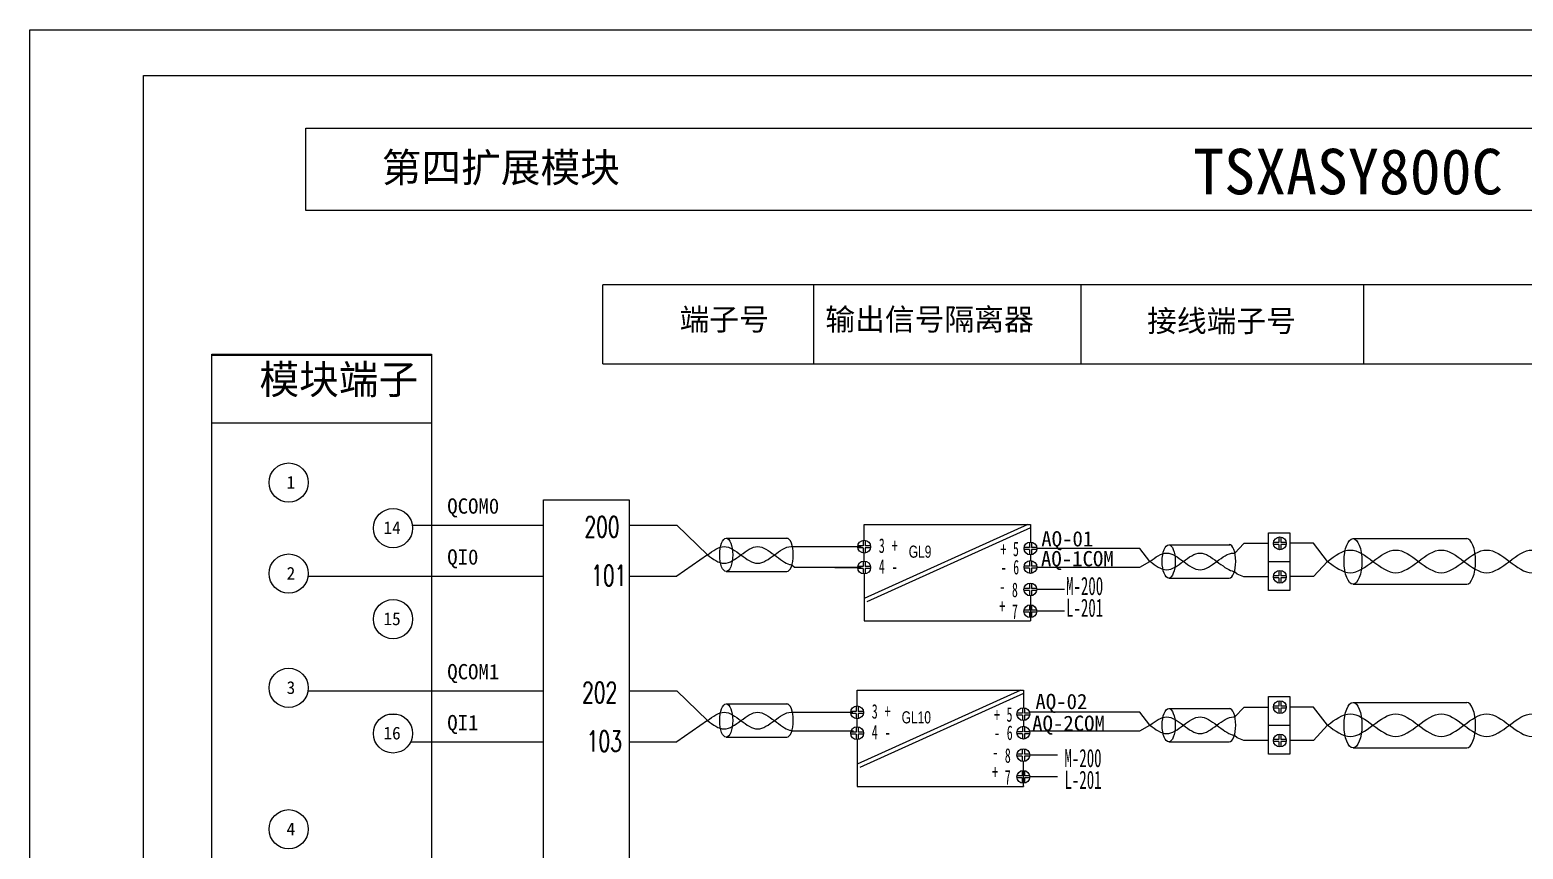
# Model space of a CAD drawing. Header units: millimetres. Extents: x 201 to 11482, y -7821 to 251.
# Drawn here: x 6859.7 to 7188.2, y -5511.1 to -5331 of the extents above; entities that cross this region are included whole.
import ezdxf

# ---------------------------------------------------------------- set-up
doc = ezdxf.new("R2010")
doc.units = ezdxf.units.MM
for name, color, linetype in [('02', 7, 'Continuous'), ('LINE_THIN', 2, 'Continuous'), ('TEXT', 6, 'Continuous'), ('µçÂ¡¤Í¼', 7, 'Continuous')]:
    doc.layers.add(name, color=color, linetype=linetype)
doc.styles.add('HZ', font='txt', dxfattribs={"width": 0.67, "bigfont": 'hztxt'})

msp = doc.modelspace()

# ---------------------------------------------------------------- linework, layer by layer
for p, q in [((6884.748, -5740.547), (6884.748, -5341.003)), ((6884.748, -5341.003), (7446.852, -5341.003)), ((6985.763, -5404.377), (6985.763, -5387.058)), ((7320.469, -5387.058), (6985.763, -5387.058)), ((7032.141, -5404.377), (7032.141, -5387.058)), ((7090.955, -5404.377), (7090.955, -5387.058)), ((7153.116, -5404.377), (7153.116, -5387.058)), ((6899.752, -5402.473), (6948.048, -5402.473)), ((6985.763, -5404.377), (7320.469, -5404.377)), ((6899.752, -5417.405), (6948.048, -5417.405)), ((6943.884, -5439.845), (6972.728, -5439.845)), ((6991.573, -5439.845), (7002.057, -5439.845)), ((7008.774, -5446.402), (7002.057, -5439.845)), ((7027.469, -5444.581), (7042.541, -5444.581)), ((7103.857, -5444.997), (7081.217, -5444.997)), ((7106.087, -5447.838), (7103.857, -5444.997)), ((7126.747, -5443.928), (7124.782, -5446.018)), ((7132.145, -5443.928), (7126.747, -5443.928)), ((7142.084, -5443.846), (7136.821, -5443.846)), ((7145.141, -5447.826), (7142.084, -5443.846)), ((7008.774, -5446.402), (7002.057, -5451.044)), ((7103.857, -5449.09), (7106.087, -5447.838)), ((7145.141, -5447.826), (7142.084, -5451.179)), ((6920.951, -5451.044), (6972.728, -5451.044)), ((6991.573, -5451.044), (7002.057, -5451.044)), ((7027.94, -5449.193), (7027.342, -5448.674)), ((7042.565, -5449.193), (7027.94, -5449.193)), ((7081.217, -5449.09), (7103.857, -5449.09)), ((7125.253, -5450.63), (7124.655, -5450.111)), ((7126.747, -5451.226), (7125.253, -5450.63)), ((7132.145, -5451.226), (7126.747, -5451.226)), ((7142.084, -5451.179), (7136.821, -5451.179)), ((7079.794, -5455.408), (7079.794, -5460.877)), ((6920.938, -5476.258), (6972.728, -5476.258)), ((6991.573, -5476.258), (7002.057, -5476.258)), ((7008.774, -5482.815), (7002.057, -5476.258)), ((7027.469, -5480.995), (7040.755, -5480.995)), ((7103.857, -5480.995), (7079.606, -5480.995)), ((7106.087, -5483.836), (7103.857, -5480.995)), ((7126.747, -5479.925), (7124.782, -5482.015)), ((7132.145, -5479.925), (7126.747, -5479.925)), ((7142.084, -5479.843), (7136.821, -5479.843)), ((7145.141, -5483.824), (7142.084, -5479.843)), ((6938.842, -5481.39), (6940.395, -5481.39)), ((7008.774, -5482.815), (7002.057, -5487.457)), ((7103.857, -5485.088), (7106.087, -5483.836)), ((7145.141, -5483.824), (7142.084, -5487.176)), ((6943.534, -5487.457), (6972.728, -5487.457)), ((6991.573, -5487.457), (7002.057, -5487.457)), ((7027.342, -5485.088), (7040.903, -5485.088)), ((7079.606, -5485.088), (7103.857, -5485.088)), ((7125.253, -5486.627), (7124.655, -5486.108)), ((7126.747, -5487.223), (7125.253, -5486.627)), ((7132.145, -5487.223), (7126.747, -5487.223)), ((7142.084, -5487.176), (7136.821, -5487.176)), ((7078.24, -5491.821), (7078.24, -5497.291))]:
    msp.add_line(p, q)
at = {"color": 6}
for p, q in [((7043.233, -5450.591), (7043.249, -5460.877)), ((7043.249, -5460.877), (7079.821, -5460.877)), ((7041.679, -5487.004), (7041.694, -5497.291)), ((7041.694, -5497.291), (7078.266, -5497.291))]:
    msp.add_line(p, q, dxfattribs=at)
for points in [[(6920.465, -5352.591), (7416.279, -5352.591), (7416.279, -5370.712), (6920.465, -5370.712)], [(6899.752, -5402.302), (6948.048, -5402.302), (6948.048, -5695.652), (6899.752, -5711.117)], [(6972.728, -5434.325), (6991.573, -5434.325), (6991.573, -5685.842), (6972.728, -5685.842)]]:
    msp.add_lwpolyline(points, close=True)
for centre in [(6916.666, -5430.511), (6939.619, -5440.513), (6916.666, -5450.514), (6939.619, -5460.516), (6916.666, -5475.635), (6939.619, -5485.637), (6916.666, -5506.713)]:
    msp.add_circle(centre, 4.317)
at = {"layer": '02', "color": 6, "lineweight": -2}
for p, q in [((7079.247, -5439.717), (7043.243, -5455.993)), ((7079.816, -5440.453), (7043.812, -5456.729)), ((7036.857, -5444.581), (7041.829, -5444.584)), ((7036.799, -5449.179), (7041.821, -5449.179)), ((7087.285, -5453.98), (7081.206, -5453.98)), ((7087.285, -5458.764), (7081.206, -5458.764)), ((7077.692, -5476.13), (7041.689, -5492.406)), ((7078.262, -5476.867), (7042.258, -5493.143)), ((7085.731, -5490.393), (7079.652, -5490.393)), ((7085.731, -5495.177), (7079.652, -5495.177))]:
    msp.add_line(p, q, dxfattribs=at)
at = {"layer": '02'}
for p, q in [((7012.895, -5442.725), (7026.347, -5442.725)), ((7043.02, -5444.383), (7041.846, -5444.383)), ((7043.02, -5444.824), (7041.846, -5444.824)), ((7043.02, -5443.209), (7043.02, -5444.383)), ((7043.02, -5444.824), (7043.02, -5445.998)), ((7043.461, -5443.209), (7043.461, -5444.383)), ((7044.635, -5444.383), (7043.461, -5444.383)), ((7044.635, -5444.824), (7043.461, -5444.824)), ((7043.461, -5444.824), (7043.461, -5445.998)), ((7079.586, -5444.762), (7078.412, -5444.762)), ((7079.586, -5443.588), (7079.586, -5444.762)), ((7080.027, -5443.588), (7080.027, -5444.762)), ((7081.201, -5444.762), (7080.027, -5444.762)), ((7110.209, -5444.161), (7123.66, -5444.161)), ((7134.441, -5443.645), (7133.267, -5443.645)), ((7134.441, -5444.086), (7133.267, -5444.086)), ((7134.441, -5442.471), (7134.441, -5443.645)), ((7134.441, -5444.086), (7134.441, -5445.26)), ((7134.882, -5442.471), (7134.882, -5443.645)), ((7136.057, -5443.645), (7134.882, -5443.645)), ((7136.057, -5444.086), (7134.882, -5444.086)), ((7134.882, -5444.086), (7134.882, -5445.26)), ((7150.745, -5442.827), (7175.745, -5442.827)), ((7043.013, -5447.784), (7043.013, -5448.958)), ((7043.454, -5447.784), (7043.454, -5448.958)), ((7079.586, -5445.204), (7078.412, -5445.204)), ((7079.586, -5445.204), (7079.586, -5446.378)), ((7079.586, -5447.681), (7079.586, -5448.855)), ((7081.201, -5445.204), (7080.027, -5445.204)), ((7080.027, -5445.204), (7080.027, -5446.378)), ((7080.027, -5447.681), (7080.027, -5448.855)), ((7012.895, -5450.079), (7026.217, -5450.064)), ((7043.013, -5448.958), (7041.839, -5448.958)), ((7043.013, -5449.4), (7041.839, -5449.4)), ((7043.013, -5449.4), (7043.013, -5450.574)), ((7044.628, -5448.958), (7043.454, -5448.958)), ((7044.628, -5449.4), (7043.454, -5449.4)), ((7043.454, -5449.4), (7043.454, -5450.574)), ((7079.586, -5448.855), (7078.412, -5448.855)), ((7079.586, -5449.297), (7078.412, -5449.297)), ((7079.586, -5449.297), (7079.586, -5450.471)), ((7081.201, -5448.855), (7080.027, -5448.855)), ((7081.201, -5449.297), (7080.027, -5449.297)), ((7080.027, -5449.297), (7080.027, -5450.471)), ((7110.209, -5451.515), (7123.53, -5451.5)), ((7134.441, -5450.987), (7133.267, -5450.987)), ((7134.441, -5451.428), (7133.267, -5451.428)), ((7134.441, -5449.812), (7134.441, -5450.987)), ((7134.441, -5451.428), (7134.441, -5452.602)), ((7134.882, -5449.812), (7134.882, -5450.987)), ((7136.057, -5450.987), (7134.882, -5450.987)), ((7136.057, -5451.428), (7134.882, -5451.428)), ((7134.882, -5451.428), (7134.882, -5452.602)), ((7079.574, -5453.775), (7078.4, -5453.775)), ((7079.574, -5454.217), (7078.4, -5454.217)), ((7079.574, -5452.601), (7079.574, -5453.775)), ((7079.574, -5454.217), (7079.574, -5455.391)), ((7080.015, -5452.601), (7080.015, -5453.775)), ((7081.189, -5453.775), (7080.015, -5453.775)), ((7081.189, -5454.217), (7080.015, -5454.217)), ((7080.015, -5454.217), (7080.015, -5455.391)), ((7150.745, -5452.826), (7175.745, -5452.826)), ((7079.574, -5457.385), (7079.574, -5458.559)), ((7080.015, -5457.385), (7080.015, -5458.559)), ((7079.574, -5458.559), (7078.4, -5458.559)), ((7079.574, -5459), (7078.4, -5459)), ((7079.574, -5459), (7079.574, -5460.174)), ((7081.189, -5458.559), (7080.015, -5458.559)), ((7081.189, -5459), (7080.015, -5459)), ((7080.015, -5459), (7080.015, -5460.174)), ((7012.895, -5479.138), (7026.347, -5479.138)), ((7041.466, -5480.796), (7040.291, -5480.796)), ((7041.466, -5479.622), (7041.466, -5480.796)), ((7041.907, -5479.622), (7041.907, -5480.796)), ((7043.081, -5480.796), (7041.907, -5480.796)), ((7078.031, -5481.176), (7076.857, -5481.176)), ((7078.031, -5480.002), (7078.031, -5481.176)), ((7078.473, -5480.002), (7078.473, -5481.176)), ((7079.647, -5481.176), (7078.473, -5481.176)), ((7110.209, -5480.159), (7123.66, -5480.159)), ((7134.441, -5479.642), (7133.267, -5479.642)), ((7134.441, -5480.083), (7133.267, -5480.083)), ((7134.441, -5478.468), (7134.441, -5479.642)), ((7134.441, -5480.083), (7134.441, -5481.257)), ((7134.882, -5478.468), (7134.882, -5479.642)), ((7136.057, -5479.642), (7134.882, -5479.642)), ((7136.057, -5480.083), (7134.882, -5480.083)), ((7134.882, -5480.083), (7134.882, -5481.257)), ((7150.745, -5478.824), (7175.745, -5478.824)), ((7041.466, -5481.237), (7040.291, -5481.237)), ((7041.458, -5484.198), (7041.458, -5485.372)), ((7041.466, -5481.237), (7041.466, -5482.411)), ((7041.9, -5484.198), (7041.9, -5485.372)), ((7043.081, -5481.237), (7041.907, -5481.237)), ((7041.907, -5481.237), (7041.907, -5482.411)), ((7078.031, -5481.617), (7076.857, -5481.617)), ((7078.031, -5481.617), (7078.031, -5482.791)), ((7078.031, -5484.094), (7078.031, -5485.269)), ((7079.647, -5481.617), (7078.473, -5481.617)), ((7078.473, -5481.617), (7078.473, -5482.791)), ((7078.473, -5484.094), (7078.473, -5485.269)), ((7012.895, -5486.492), (7026.217, -5486.477)), ((7041.458, -5485.372), (7040.284, -5485.372)), ((7041.458, -5485.813), (7040.284, -5485.813)), ((7041.458, -5485.813), (7041.458, -5486.987)), ((7043.074, -5485.372), (7041.9, -5485.372)), ((7043.074, -5485.813), (7041.9, -5485.813)), ((7041.9, -5485.813), (7041.9, -5486.987)), ((7078.031, -5485.269), (7076.857, -5485.269)), ((7078.031, -5485.71), (7076.857, -5485.71)), ((7078.031, -5485.71), (7078.031, -5486.884)), ((7079.647, -5485.269), (7078.473, -5485.269)), ((7079.647, -5485.71), (7078.473, -5485.71)), ((7078.473, -5485.71), (7078.473, -5486.884)), ((7110.209, -5487.513), (7123.53, -5487.497)), ((7134.441, -5486.984), (7133.267, -5486.984)), ((7134.441, -5487.425), (7133.267, -5487.425)), ((7134.441, -5485.81), (7134.441, -5486.984)), ((7134.441, -5487.425), (7134.441, -5488.599)), ((7134.882, -5485.81), (7134.882, -5486.984)), ((7136.057, -5486.984), (7134.882, -5486.984)), ((7136.057, -5487.425), (7134.882, -5487.425)), ((7134.882, -5487.425), (7134.882, -5488.599)), ((7078.019, -5490.189), (7076.845, -5490.189)), ((7078.019, -5490.63), (7076.845, -5490.63)), ((7078.019, -5489.015), (7078.019, -5490.189)), ((7078.019, -5490.63), (7078.019, -5491.804)), ((7078.461, -5489.015), (7078.461, -5490.189)), ((7079.635, -5490.189), (7078.461, -5490.189)), ((7079.635, -5490.63), (7078.461, -5490.63)), ((7078.461, -5490.63), (7078.461, -5491.804)), ((7150.745, -5488.823), (7175.745, -5488.823)), ((7078.019, -5493.798), (7078.019, -5494.972)), ((7078.461, -5493.798), (7078.461, -5494.972)), ((7078.019, -5494.972), (7076.845, -5494.972)), ((7078.019, -5495.413), (7076.845, -5495.413)), ((7078.019, -5495.413), (7078.019, -5496.587)), ((7079.635, -5494.972), (7078.461, -5494.972)), ((7079.635, -5495.413), (7078.461, -5495.413)), ((7078.461, -5495.413), (7078.461, -5496.587))]:
    msp.add_line(p, q, dxfattribs=at)
at = {"layer": '02', "lineweight": -2}
for p, q in [((7132.145, -5447.856), (7136.821, -5447.856)), ((7132.145, -5483.854), (7136.821, -5483.854))]:
    msp.add_line(p, q, dxfattribs=at)
at = {"layer": '02', "color": 6, "lineweight": -2}
for points in [[(7043.241, -5443.192), (7043.243, -5439.717), (7079.816, -5439.717), (7079.816, -5443.571)], [(7043.243, -5447.767), (7043.242, -5446.016)], [(7079.816, -5446.395), (7079.814, -5447.664)], [(7079.821, -5460.774), (7079.821, -5460.877)], [(7041.686, -5479.605), (7041.689, -5476.13), (7078.262, -5476.13), (7078.262, -5479.984)], [(7041.689, -5484.18), (7041.687, -5482.429)], [(7078.262, -5482.808), (7078.259, -5484.077)], [(7078.266, -5497.188), (7078.266, -5497.291)]]:
    msp.add_lwpolyline(points, dxfattribs=at)
at = {"layer": '02', "lineweight": -2}
for points in [[(7132.145, -5441.527), (7136.821, -5441.527), (7136.821, -5454.19), (7132.145, -5454.19)], [(7132.145, -5477.525), (7136.821, -5477.525), (7136.821, -5490.187), (7132.145, -5490.187)]]:
    msp.add_lwpolyline(points, close=True, dxfattribs=at)
at = {"layer": '02'}
for centre in [(7043.241, -5444.604), (7079.806, -5444.983), (7134.662, -5443.865), (7043.233, -5449.179), (7079.806, -5449.076), (7134.662, -5451.207), (7079.794, -5453.996), (7079.794, -5458.779), (7041.686, -5481.017), (7078.252, -5481.396), (7134.662, -5479.863), (7041.679, -5485.592), (7078.252, -5485.489), (7134.662, -5487.204), (7078.24, -5490.409), (7078.24, -5495.193)]:
    msp.add_circle(centre, 1.412, dxfattribs=at)
at = {"layer": '02', "color": 6, "lineweight": -2}
for centre, start, end in [((7079.816, -5444.967), 135.56611, 140.56789), ((7079.816, -5444.967), 39.43211, 49.12691), ((7079.816, -5444.967), 310.87309, 312.83785), ((7079.816, -5449.06), 135.56611, 140.56789), ((7079.816, -5449.06), 39.43211, 49.12691), ((7079.816, -5449.06), 310.87309, 312.83785), ((7079.804, -5453.98), 135.56611, 140.56789), ((7079.804, -5453.98), 39.43211, 49.12691), ((7079.804, -5453.98), 310.87309, 312.83785), ((7079.804, -5458.764), 135.56611, 140.56789), ((7079.804, -5458.764), 39.43211, 49.12691), ((7079.804, -5458.764), 310.87309, 312.83785), ((7078.262, -5481.38), 135.56611, 140.56789), ((7078.262, -5481.38), 39.43211, 49.12691), ((7078.262, -5481.38), 310.87309, 312.83785), ((7078.262, -5485.473), 135.56611, 140.56789), ((7078.262, -5485.473), 39.43211, 49.12691), ((7078.262, -5485.473), 310.87309, 312.83785), ((7078.25, -5490.393), 135.56611, 140.56789), ((7078.25, -5490.393), 39.43211, 49.12691), ((7078.25, -5490.393), 310.87309, 312.83785), ((7078.25, -5495.177), 135.56611, 140.56789), ((7078.25, -5495.177), 39.43211, 49.12691), ((7078.25, -5495.177), 310.87309, 312.83785)]:
    msp.add_arc(centre, 0.322, start, end, dxfattribs=at)
at = {"layer": '02'}
for centre, major_axis in [((7012.895, -5446.402), (0, 3.677)), ((7012.895, -5446.402), (0, 3.677)), ((7110.209, -5447.838), (0, 3.677)), ((7110.209, -5447.838), (0, 3.677)), ((7150.745, -5447.826), (0, 5)), ((7012.895, -5482.815), (0, 3.677)), ((7012.895, -5482.815), (0, 3.677)), ((7110.209, -5483.836), (0, 3.677)), ((7110.209, -5483.836), (0, 3.677)), ((7150.745, -5483.824), (0, 5))]:
    msp.add_ellipse(centre, major_axis=major_axis, ratio=0.3908753, dxfattribs=at)
for centre, major_axis in [((7026.217, -5446.387), (0, 3.677)), ((7123.53, -5447.823), (0, 3.677)), ((7175.745, -5447.826), (0, 5)), ((7026.217, -5482.8), (0, 3.677)), ((7123.53, -5483.821), (0, 3.677)), ((7175.745, -5483.824), (0, 5))]:
    msp.add_ellipse(centre, major_axis=major_axis, ratio=0.3908753, start_param=3.1415927, end_param=6.2831853, dxfattribs=at)
for points, knots in [([(7008.774, -5446.402), (7010, -5445.482), (7012.451, -5443.643), (7016.128, -5446.402), (7019.806, -5449.161), (7023.483, -5446.402), (7026.037, -5444.485), (7027.366, -5444.569), (7027.469, -5444.581)], [0, 0, 0, 0, 2.7954019, 5.5908038, 8.3862057, 11.1816075, 13.9770094, 14.2120423, 14.2120423, 14.2120423, 14.2120423]), ([(7008.774, -5446.402), (7010, -5447.322), (7012.451, -5449.161), (7016.128, -5446.402), (7019.806, -5443.643), (7023.483, -5446.402), (7026.035, -5448.317), (7026.97, -5448.527), (7027.342, -5448.674)], [0, 0, 0, 0, 2.7954019, 5.5908038, 8.3862057, 11.1816075, 13.9770094, 14.2068088, 14.2068088, 14.2068088, 14.2068088]), ([(7106.087, -5447.838), (7107.313, -5446.918), (7109.764, -5445.079), (7113.442, -5447.838), (7117.119, -5450.598), (7120.796, -5447.838), (7123.35, -5445.921), (7124.679, -5446.005), (7124.782, -5446.018)], [0, 0, 0, 0, 2.7954019, 5.5908038, 8.3862057, 11.1816075, 13.9770094, 14.2120423, 14.2120423, 14.2120423, 14.2120423]), ([(7106.087, -5447.838), (7107.313, -5448.758), (7109.764, -5450.598), (7113.442, -5447.838), (7117.119, -5445.079), (7120.796, -5447.838), (7123.348, -5449.754), (7124.283, -5449.963), (7124.655, -5450.111)], [0, 0, 0, 0, 2.7954019, 5.5908038, 8.3862057, 11.1816075, 13.9770094, 14.2068088, 14.2068088, 14.2068088, 14.2068088]), ([(7145.141, -5447.826), (7146.808, -5446.576), (7150.141, -5444.074), (7155.141, -5447.826), (7160.141, -5451.579), (7165.141, -5447.826), (7171.808, -5442.824), (7178.475, -5452.829), (7185.141, -5447.827), (7190.142, -5444.073), (7195.136, -5447.83), (7198.485, -5450.32), (7200.141, -5450.328)], [0, 0, 0, 0, 2.7954019, 5.5908038, 8.3862057, 11.1816075, 13.9770094, 19.5678132, 22.3632151, 25.158617, 27.9540189, 30.7494207, 30.7494207, 30.7494207, 30.7494207]), ([(7008.774, -5482.815), (7010, -5481.896), (7012.451, -5480.056), (7016.128, -5482.815), (7019.806, -5485.575), (7023.483, -5482.815), (7026.037, -5480.898), (7027.366, -5480.982), (7027.469, -5480.995)], [0, 0, 0, 0, 2.7954019, 5.5908038, 8.3862057, 11.1816075, 13.9770094, 14.2120423, 14.2120423, 14.2120423, 14.2120423]), ([(7008.774, -5482.815), (7010, -5483.735), (7012.451, -5485.575), (7016.128, -5482.815), (7019.806, -5480.056), (7023.483, -5482.815), (7026.035, -5484.731), (7026.97, -5484.94), (7027.342, -5485.088)], [0, 0, 0, 0, 2.7954019, 5.5908038, 8.3862057, 11.1816075, 13.9770094, 14.2068088, 14.2068088, 14.2068088, 14.2068088]), ([(7106.087, -5483.836), (7107.313, -5482.916), (7109.764, -5481.076), (7113.442, -5483.836), (7117.119, -5486.595), (7120.796, -5483.836), (7123.35, -5481.919), (7124.679, -5482.002), (7124.782, -5482.015)], [0, 0, 0, 0, 2.7954019, 5.5908038, 8.3862057, 11.1816075, 13.9770094, 14.2120423, 14.2120423, 14.2120423, 14.2120423]), ([(7106.087, -5483.836), (7107.313, -5484.755), (7109.764, -5486.595), (7113.442, -5483.836), (7117.119, -5481.076), (7120.796, -5483.836), (7123.348, -5485.751), (7124.283, -5485.961), (7124.655, -5486.108)], [0, 0, 0, 0, 2.7954019, 5.5908038, 8.3862057, 11.1816075, 13.9770094, 14.2068088, 14.2068088, 14.2068088, 14.2068088]), ([(7145.141, -5483.824), (7146.808, -5482.573), (7150.141, -5480.072), (7155.141, -5483.824), (7160.141, -5487.576), (7165.141, -5483.824), (7171.808, -5478.821), (7178.475, -5488.826), (7185.141, -5483.824), (7190.142, -5480.071), (7195.136, -5483.827), (7198.485, -5486.318), (7200.141, -5486.325)], [0, 0, 0, 0, 2.7954019, 5.5908038, 8.3862057, 11.1816075, 13.9770094, 19.5678132, 22.3632151, 25.158617, 27.9540189, 30.7494207, 30.7494207, 30.7494207, 30.7494207])]:
    msp.add_open_spline(points, degree=3, knots=knots, dxfattribs=at)
for points in [[(7145.141, -5447.826), (7146.808, -5449.077), (7150.141, -5451.579), (7155.141, -5447.826), (7160.141, -5444.074), (7165.141, -5447.826), (7170.141, -5451.579), (7175.141, -5447.826), (7180.141, -5444.075), (7185.143, -5447.825), (7190.133, -5451.583), (7195.173, -5447.811), (7198.406, -5445.359), (7200.141, -5445.325)], [(7145.141, -5483.824), (7146.808, -5485.074), (7150.141, -5487.576), (7155.141, -5483.824), (7160.141, -5480.072), (7165.141, -5483.824), (7170.141, -5487.576), (7175.141, -5483.824), (7180.141, -5480.072), (7185.143, -5483.823), (7190.133, -5487.58), (7195.173, -5483.808), (7198.406, -5481.357), (7200.141, -5481.322)]]:
    msp.add_open_spline(points, degree=3, dxfattribs=at)
at = {"layer": 'LINE_THIN'}
for p, q in [((6859.748, -5751.003), (6859.748, -5331.003)), ((6859.748, -5331.003), (7457.056, -5331.003))]:
    msp.add_line(p, q, dxfattribs=at)

# ---------------------------------------------------------------- texts
at = {"color": 6, "attachment_point": 1}
for s, insert, char_height, width in [('{\\fËÎÌå|b0|i0|c134|p2;\\H0.8x;第四扩展模块}', (6937.126, -5358.051), 8, 54.3121), ('{\\fËÎÌå|b0|i0|c134|p2;\\H0.8x;端子号}', (7002.631, -5392.225), 6, 71.77609), ('{\\fËÎÌå|b0|i0|c134|p2;\\H0.8x;输出信号隔离器}', (7034.7, -5392.225), 6, 71.77609), ('{\\fËÎÌå|b0|i0|c134|p2;\\H0.8x;接线端子号}', (7105.467, -5392.568), 6, 60.8462), ('{\\fËÎÌå|b0|i0|c134|p2;\\H0.8x;模块端子}', (6910.234, -5404.631), 8, 54.3121)]:
    msp.add_mtext(s, dxfattribs=dict(at, insert=insert, char_height=char_height, width=width))
at = {"insert": (7115.607, -5357.146), "char_height": 10, "attachment_point": 1}
msp.add_mtext('TSXASY800C', dxfattribs=at)
at = {"char_height": 2.8, "width": 2.97864, "attachment_point": 1}
for s, insert in [('{\\ftxt|b0|i0|c134|p2;1}', (6916.21, -5429.038)), ('14', (6937.502, -5439.04)), ('2', (6916.21, -5449.042)), ('15', (6937.502, -5459.044)), ('3', (6916.21, -5474.163)), ('16', (6937.502, -5484.165)), ('4', (6916.21, -5505.241))]:
    msp.add_mtext(s, dxfattribs=dict(at, insert=insert))
at = {"color": 6, "linetype": 'ByBlock', "ltscale": 10, "char_height": 3.36, "width": 0.09421, "attachment_point": 1}
for s, insert in [('QCOM0', (6951.545, -5433.979)), ('AQ-01', (7082.188, -5441.186)), ('QI0', (6951.545, -5445.177)), ('AQ-1COM', (7082.119, -5445.547)), ('QCOM1', (6951.545, -5470.392)), ('AQ-02', (7080.895, -5476.939)), ('QI1', (6951.545, -5481.591)), ('AQ-2COM', (7080.182, -5481.728))]:
    msp.add_mtext(s, dxfattribs=dict(at, insert=insert))
at = {"layer": '02', "width": 0.6}
for s, height, p in [('3', 3.2, (7046.46, -5445.969)), ('+', 3.2, (7049.308, -5445.969)), ('+', 3.2, (7073.216, -5446.774)), ('5', 3.2, (7075.958, -5446.675)), ('4', 3.2, (7046.462, -5450.544)), ('6', 3.2, (7076.011, -5450.693)), ('-', 3.2, (7049.31, -5450.544)), ('-', 3.2, (7073.236, -5450.693)), ('M-200', 4, (7087.637, -5455.228)), ('-', 3.2, (7072.971, -5454.923)), ('8', 3.2, (7075.729, -5455.68)), ('+', 3.2, (7072.944, -5459.281)), ('7', 3.2, (7075.729, -5460.464)), ('L-201', 4, (7087.637, -5460.011)), ('3', 3.2, (7044.905, -5482.382)), ('+', 3.2, (7047.754, -5482.382)), ('+', 3.2, (7071.795, -5483.165)), ('5', 3.2, (7074.537, -5483.067)), ('4', 3.2, (7044.908, -5486.958)), ('6', 3.2, (7074.59, -5487.085)), ('-', 3.2, (7047.756, -5486.958)), ('-', 3.2, (7071.814, -5487.085)), ('-', 3.2, (7071.417, -5491.336)), ('8', 3.2, (7074.174, -5492.094)), ('M-200', 4, (7087.285, -5493.047)), ('+', 3.2, (7071.39, -5495.694)), ('7', 3.2, (7074.174, -5496.877)), ('L-201', 4, (7087.285, -5497.831))]:
    msp.add_text(s, height=height, dxfattribs=at).set_placement(p)
at = {"layer": 'TEXT', "style": 'HZ', "width": 0.67}
for s, p in [('200', (6981.69, -5442.481)), ('101', (6983.198, -5453.174)), ('202', (6981.188, -5478.894)), ('103', (6982.193, -5489.587))]:
    msp.add_text(s, height=4.5, dxfattribs=at).set_placement(p)
at = {"layer": 'µçÂ¡¤Í¼', "char_height": 2.66715, "width": 6.70702, "attachment_point": 1}
for s, insert in [('{\\W0.707;\\fArial|b0|i0|c0|p32;GL9}', (7053.04, -5444.357)), ('{\\W0.707;\\fArial|b0|i0|c0|p32;GL10}', (7051.486, -5480.77))]:
    msp.add_mtext(s, dxfattribs=dict(at, insert=insert))

doc.saveas('drawing.dxf')
